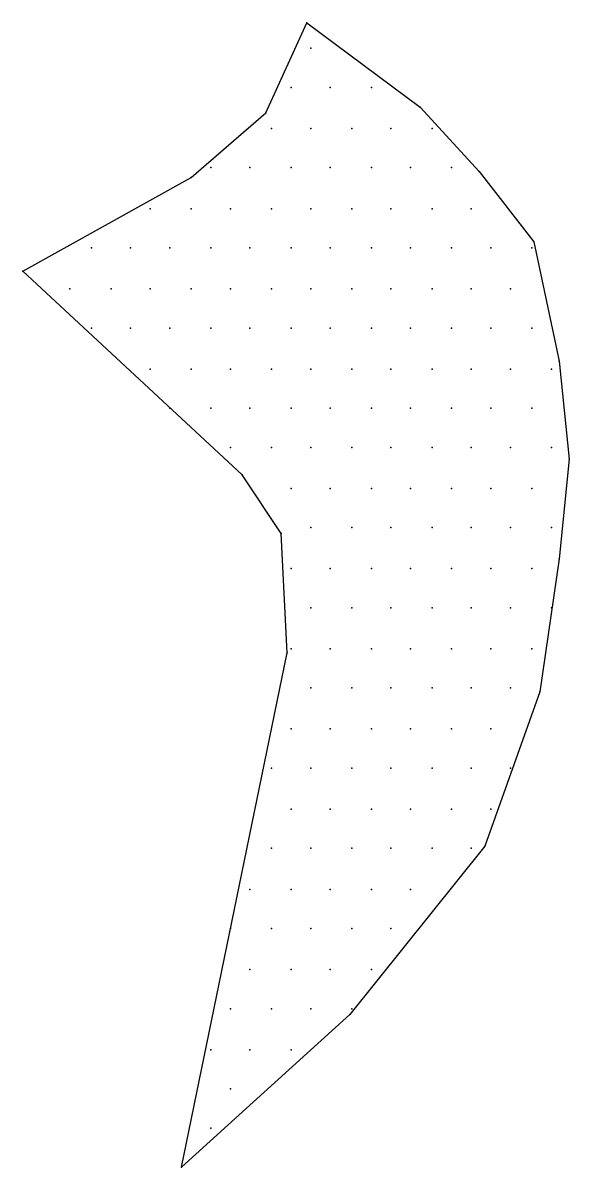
# Model space of a CAD drawing. Extents: x 204392 to 206166, y 706239 to 707835.
# Drawn here: x 204735.24 to 204738.19, y 707703.94 to 707710.12 of the extents above; entities that cross this region are included whole.
import ezdxf

# ---------------------------------------------------------------- set-up
doc = ezdxf.new("R2010")
doc.units = 0
doc.header["$LTSCALE"] = 7
doc.header["$MEASUREMENT"] = 0
doc.layers.add('FNCP001', color=2, linetype='Continuous')
doc.layers.add('KOTERET', color=1, linetype='Continuous')

# ---------------------------------------------------------------- blocks, each defined once
blk = doc.blocks.new('elips')
at = {"layer": 'KOTERET', "color": 2, "linetype": 'Continuous'}
for points in [[(183473.8269, 676900.146), (183473.9377, 676900.3888)], [(183473.9377, 676900.3888), (183474.2438, 676900.1618)], [(183473.9483, 676900.3202), (183473.9483, 676900.3202)], [(183473.8955, 676900.2146), (183473.8955, 676900.2146)], [(183474.001, 676900.2146), (183474.001, 676900.2146)], [(183474.1119, 676900.2146), (183474.1119, 676900.2146)], [(183474.2438, 676900.1618), (183474.4022, 676899.9876)], [(183473.6263, 676899.9718), (183473.8269, 676900.146)], [(183473.8427, 676900.1038), (183473.8427, 676900.1038)], [(183473.9483, 676900.1038), (183473.9483, 676900.1038)], [(183474.0591, 676900.1038), (183474.0591, 676900.1038)], [(183474.1647, 676900.1038), (183474.1647, 676900.1038)], [(183474.2755, 676900.1038), (183474.2755, 676900.1038)], [(183473.6791, 676899.9982), (183473.6791, 676899.9982)], [(183473.7846, 676899.9982), (183473.7846, 676899.9982)], [(183473.8955, 676899.9982), (183473.8955, 676899.9982)], [(183474.001, 676899.9982), (183474.001, 676899.9982)], [(183474.1119, 676899.9982), (183474.1119, 676899.9982)], [(183474.2174, 676899.9982), (183474.2174, 676899.9982)], [(183474.3283, 676899.9982), (183474.3283, 676899.9982)], [(183474.4022, 676899.9876), (183474.55, 676899.7976)], [(183473.1724, 676899.7185), (183473.6263, 676899.9718)], [(183473.5154, 676899.8874), (183473.5154, 676899.8874)], [(183473.6263, 676899.8874), (183473.6263, 676899.8874)], [(183473.7318, 676899.8874), (183473.7318, 676899.8874)], [(183473.8427, 676899.8874), (183473.8427, 676899.8874)], [(183473.9483, 676899.8874), (183473.9483, 676899.8874)], [(183474.0591, 676899.8874), (183474.0591, 676899.8874)], [(183474.1647, 676899.8874), (183474.1647, 676899.8874)], [(183474.2755, 676899.8874), (183474.2755, 676899.8874)], [(183474.3811, 676899.8874), (183474.3811, 676899.8874)], [(183474.55, 676899.7976), (183474.6186, 676899.4757)], [(183473.3571, 676899.7818), (183473.3571, 676899.7818)], [(183473.4627, 676899.7818), (183473.4627, 676899.7818)], [(183473.5682, 676899.7818), (183473.5682, 676899.7818)], [(183473.6791, 676899.7818), (183473.6791, 676899.7818)], [(183473.7846, 676899.7818), (183473.7846, 676899.7818)], [(183473.8955, 676899.7818), (183473.8955, 676899.7818)], [(183474.001, 676899.7818), (183474.001, 676899.7818)], [(183474.1119, 676899.7818), (183474.1119, 676899.7818)], [(183474.2174, 676899.7818), (183474.2174, 676899.7818)], [(183474.3283, 676899.7818), (183474.3283, 676899.7818)], [(183474.4338, 676899.7818), (183474.4338, 676899.7818)], [(183474.5447, 676899.7818), (183474.5447, 676899.7818)], [(183473.7635, 676899.1695), (183473.1724, 676899.7185)], [(183473.299, 676899.671), (183473.299, 676899.671)], [(183473.4099, 676899.671), (183473.4099, 676899.671)], [(183473.5154, 676899.671), (183473.5154, 676899.671)], [(183473.6263, 676899.671), (183473.6263, 676899.671)], [(183473.7318, 676899.671), (183473.7318, 676899.671)], [(183473.8427, 676899.671), (183473.8427, 676899.671)], [(183473.9483, 676899.671), (183473.9483, 676899.671)], [(183474.0591, 676899.671), (183474.0591, 676899.671)], [(183474.1647, 676899.671), (183474.1647, 676899.671)], [(183474.2755, 676899.671), (183474.2755, 676899.671)], [(183474.3811, 676899.671), (183474.3811, 676899.671)], [(183474.4866, 676899.671), (183474.4866, 676899.671)], [(183473.3571, 676899.5654), (183473.3571, 676899.5654)], [(183473.4627, 676899.5654), (183473.4627, 676899.5654)], [(183473.5682, 676899.5654), (183473.5682, 676899.5654)], [(183473.6791, 676899.5654), (183473.6791, 676899.5654)], [(183473.7846, 676899.5654), (183473.7846, 676899.5654)], [(183473.8955, 676899.5654), (183473.8955, 676899.5654)], [(183474.001, 676899.5654), (183474.001, 676899.5654)], [(183474.1119, 676899.5654), (183474.1119, 676899.5654)], [(183474.2174, 676899.5654), (183474.2174, 676899.5654)], [(183474.3283, 676899.5654), (183474.3283, 676899.5654)], [(183474.4338, 676899.5654), (183474.4338, 676899.5654)], [(183474.5447, 676899.5654), (183474.5447, 676899.5654)], [(183473.5154, 676899.4546), (183473.5154, 676899.4546)], [(183473.6263, 676899.4546), (183473.6263, 676899.4546)], [(183473.7318, 676899.4546), (183473.7318, 676899.4546)], [(183473.8427, 676899.4546), (183473.8427, 676899.4546)], [(183473.9483, 676899.4546), (183473.9483, 676899.4546)], [(183474.0591, 676899.4546), (183474.0591, 676899.4546)], [(183474.1647, 676899.4546), (183474.1647, 676899.4546)], [(183474.2755, 676899.4546), (183474.2755, 676899.4546)], [(183474.3811, 676899.4546), (183474.3811, 676899.4546)], [(183474.4866, 676899.4546), (183474.4866, 676899.4546)], [(183474.5975, 676899.4546), (183474.5975, 676899.4546)], [(183474.6186, 676899.4757), (183474.645, 676899.2118)], [(183473.5682, 676899.349), (183473.5682, 676899.349)], [(183473.6791, 676899.349), (183473.6791, 676899.349)], [(183473.7846, 676899.349), (183473.7846, 676899.349)], [(183473.8955, 676899.349), (183473.8955, 676899.349)], [(183474.001, 676899.349), (183474.001, 676899.349)], [(183474.1119, 676899.349), (183474.1119, 676899.349)], [(183474.2174, 676899.349), (183474.2174, 676899.349)], [(183474.3283, 676899.349), (183474.3283, 676899.349)], [(183474.4338, 676899.349), (183474.4338, 676899.349)], [(183474.5447, 676899.349), (183474.5447, 676899.349)], [(183473.7318, 676899.2434), (183473.7318, 676899.2434)], [(183473.8427, 676899.2434), (183473.8427, 676899.2434)], [(183473.9483, 676899.2434), (183473.9483, 676899.2434)], [(183474.0591, 676899.2434), (183474.0591, 676899.2434)], [(183474.1647, 676899.2434), (183474.1647, 676899.2434)], [(183474.2755, 676899.2434), (183474.2755, 676899.2434)], [(183474.3811, 676899.2434), (183474.3811, 676899.2434)], [(183474.4866, 676899.2434), (183474.4866, 676899.2434)], [(183474.5975, 676899.2434), (183474.5975, 676899.2434)], [(183474.645, 676899.2118), (183474.6186, 676898.9426)], [(183473.8691, 676899.0112), (183473.7635, 676899.1695)], [(183473.8955, 676899.1326), (183473.8955, 676899.1326)], [(183474.001, 676899.1326), (183474.001, 676899.1326)], [(183474.1119, 676899.1326), (183474.1119, 676899.1326)], [(183474.2174, 676899.1326), (183474.2174, 676899.1326)], [(183474.3283, 676899.1326), (183474.3283, 676899.1326)], [(183474.4338, 676899.1326), (183474.4338, 676899.1326)], [(183474.5447, 676899.1326), (183474.5447, 676899.1326)], [(183473.9483, 676899.027), (183473.9483, 676899.027)], [(183474.0591, 676899.027), (183474.0591, 676899.027)], [(183474.1647, 676899.027), (183474.1647, 676899.027)], [(183474.2755, 676899.027), (183474.2755, 676899.027)], [(183474.3811, 676899.027), (183474.3811, 676899.027)], [(183474.4866, 676899.027), (183474.4866, 676899.027)], [(183474.5975, 676899.027), (183474.5975, 676899.027)], [(183473.8849, 676898.6892), (183473.8691, 676899.0112)], [(183474.6186, 676898.9426), (183474.5658, 676898.5837)], [(183473.8955, 676898.9162), (183473.8955, 676898.9162)], [(183474.001, 676898.9162), (183474.001, 676898.9162)], [(183474.1119, 676898.9162), (183474.1119, 676898.9162)], [(183474.2174, 676898.9162), (183474.2174, 676898.9162)], [(183474.3283, 676898.9162), (183474.3283, 676898.9162)], [(183474.4338, 676898.9162), (183474.4338, 676898.9162)], [(183474.5447, 676898.9162), (183474.5447, 676898.9162)], [(183473.9483, 676898.8106), (183473.9483, 676898.8106)], [(183474.0591, 676898.8106), (183474.0591, 676898.8106)], [(183474.1647, 676898.8106), (183474.1647, 676898.8106)], [(183474.2755, 676898.8106), (183474.2755, 676898.8106)], [(183474.3811, 676898.8106), (183474.3811, 676898.8106)], [(183474.4866, 676898.8106), (183474.4866, 676898.8106)], [(183474.5975, 676898.8106), (183474.5975, 676898.8106)], [(183473.5999, 676897.3011), (183473.8849, 676898.6892)], [(183473.8955, 676898.6998), (183473.8955, 676898.6998)], [(183474.001, 676898.6998), (183474.001, 676898.6998)], [(183474.1119, 676898.6998), (183474.1119, 676898.6998)], [(183474.2174, 676898.6998), (183474.2174, 676898.6998)], [(183474.3283, 676898.6998), (183474.3283, 676898.6998)], [(183474.4338, 676898.6998), (183474.4338, 676898.6998)], [(183474.5447, 676898.6998), (183474.5447, 676898.6998)], [(183473.9483, 676898.5942), (183473.9483, 676898.5942)], [(183474.0591, 676898.5942), (183474.0591, 676898.5942)], [(183474.1647, 676898.5942), (183474.1647, 676898.5942)], [(183474.2755, 676898.5942), (183474.2755, 676898.5942)], [(183474.3811, 676898.5942), (183474.3811, 676898.5942)], [(183474.4866, 676898.5942), (183474.4866, 676898.5942)], [(183474.5658, 676898.5837), (183474.418, 676898.1667)], [(183473.8955, 676898.4834), (183473.8955, 676898.4834)], [(183474.001, 676898.4834), (183474.001, 676898.4834)], [(183474.1119, 676898.4834), (183474.1119, 676898.4834)], [(183474.2174, 676898.4834), (183474.2174, 676898.4834)], [(183474.3283, 676898.4834), (183474.3283, 676898.4834)], [(183474.4338, 676898.4834), (183474.4338, 676898.4834)], [(183473.8427, 676898.3778), (183473.8427, 676898.3778)], [(183473.9483, 676898.3778), (183473.9483, 676898.3778)], [(183474.0591, 676898.3778), (183474.0591, 676898.3778)], [(183474.1647, 676898.3778), (183474.1647, 676898.3778)], [(183474.2755, 676898.3778), (183474.2755, 676898.3778)], [(183474.3811, 676898.3778), (183474.3811, 676898.3778)], [(183474.4866, 676898.3778), (183474.4866, 676898.3778)], [(183473.8955, 676898.267), (183473.8955, 676898.267)], [(183474.001, 676898.267), (183474.001, 676898.267)], [(183474.1119, 676898.267), (183474.1119, 676898.267)], [(183474.2174, 676898.267), (183474.2174, 676898.267)], [(183474.3283, 676898.267), (183474.3283, 676898.267)], [(183474.4338, 676898.267), (183474.4338, 676898.267)], [(183473.8427, 676898.1614), (183473.8427, 676898.1614)], [(183473.9483, 676898.1614), (183473.9483, 676898.1614)], [(183474.418, 676898.1667), (183474.0538, 676897.7128)], [(183474.0591, 676898.1614), (183474.0591, 676898.1614)], [(183474.1647, 676898.1614), (183474.1647, 676898.1614)], [(183474.2755, 676898.1614), (183474.2755, 676898.1614)], [(183474.3811, 676898.1614), (183474.3811, 676898.1614)], [(183473.7846, 676898.0506), (183473.7846, 676898.0506)], [(183473.8955, 676898.0506), (183473.8955, 676898.0506)], [(183474.001, 676898.0506), (183474.001, 676898.0506)], [(183474.1119, 676898.0506), (183474.1119, 676898.0506)], [(183474.2174, 676898.0506), (183474.2174, 676898.0506)], [(183473.7318, 676897.945), (183473.7318, 676897.945)], [(183473.8427, 676897.945), (183473.8427, 676897.945)], [(183473.9483, 676897.945), (183473.9483, 676897.945)], [(183474.0591, 676897.945), (183474.0591, 676897.945)], [(183474.1647, 676897.945), (183474.1647, 676897.945)], [(183473.7846, 676897.8342), (183473.7846, 676897.8342)], [(183473.8955, 676897.8342), (183473.8955, 676897.8342)], [(183474.001, 676897.8342), (183474.001, 676897.8342)], [(183474.1119, 676897.8342), (183474.1119, 676897.8342)], [(183473.7318, 676897.7286), (183473.7318, 676897.7286)], [(183473.8427, 676897.7286), (183473.8427, 676897.7286)], [(183473.9483, 676897.7286), (183473.9483, 676897.7286)], [(183474.0591, 676897.7286), (183474.0591, 676897.7286)], [(183474.0538, 676897.7128), (183473.5999, 676897.3011)], [(183473.6791, 676897.6178), (183473.6791, 676897.6178)], [(183473.7846, 676897.6178), (183473.7846, 676897.6178)], [(183473.8955, 676897.6178), (183473.8955, 676897.6178)], [(183473.7318, 676897.5122), (183473.7318, 676897.5122)], [(183473.6791, 676897.4066), (183473.6791, 676897.4066)]]:
    blk.add_lwpolyline(points, dxfattribs=at)
at = {"layer": 'KOTERET', "color": 1}
for p in [(183473.9377, 676900.3888), (183473.9377, 676900.3888), (183473.9483, 676900.3202), (183473.9483, 676900.3202), (183473.8955, 676900.2146), (183473.8955, 676900.2146), (183474.001, 676900.2146), (183474.001, 676900.2146), (183474.1119, 676900.2146), (183474.1119, 676900.2146), (183474.2438, 676900.1618), (183474.2438, 676900.1618), (183473.8269, 676900.146), (183473.8269, 676900.146), (183473.8427, 676900.1038), (183473.8427, 676900.1038), (183473.9483, 676900.1038), (183473.9483, 676900.1038), (183474.0591, 676900.1038), (183474.0591, 676900.1038), (183474.1647, 676900.1038), (183474.1647, 676900.1038), (183474.2755, 676900.1038), (183474.2755, 676900.1038), (183473.6791, 676899.9982), (183473.6791, 676899.9982), (183473.7846, 676899.9982), (183473.7846, 676899.9982), (183473.8955, 676899.9982), (183473.8955, 676899.9982), (183474.001, 676899.9982), (183474.001, 676899.9982), (183474.1119, 676899.9982), (183474.1119, 676899.9982), (183474.2174, 676899.9982), (183474.2174, 676899.9982), (183474.3283, 676899.9982), (183474.3283, 676899.9982), (183474.4022, 676899.9876), (183474.4022, 676899.9876), (183473.6263, 676899.9718), (183473.6263, 676899.9718), (183473.5154, 676899.8874), (183473.5154, 676899.8874), (183473.6263, 676899.8874), (183473.6263, 676899.8874), (183473.7318, 676899.8874), (183473.7318, 676899.8874), (183473.8427, 676899.8874), (183473.8427, 676899.8874), (183473.9483, 676899.8874), (183473.9483, 676899.8874), (183474.0591, 676899.8874), (183474.0591, 676899.8874), (183474.1647, 676899.8874), (183474.1647, 676899.8874), (183474.2755, 676899.8874), (183474.2755, 676899.8874), (183474.3811, 676899.8874), (183474.3811, 676899.8874), (183474.55, 676899.7976), (183474.55, 676899.7976), (183473.3571, 676899.7818), (183473.3571, 676899.7818), (183473.4627, 676899.7818), (183473.4627, 676899.7818), (183473.5682, 676899.7818), (183473.5682, 676899.7818), (183473.6791, 676899.7818), (183473.6791, 676899.7818), (183473.7846, 676899.7818), (183473.7846, 676899.7818), (183473.8955, 676899.7818), (183473.8955, 676899.7818), (183474.001, 676899.7818), (183474.001, 676899.7818), (183474.1119, 676899.7818), (183474.1119, 676899.7818), (183474.2174, 676899.7818), (183474.2174, 676899.7818), (183474.3283, 676899.7818), (183474.3283, 676899.7818), (183474.4338, 676899.7818), (183474.4338, 676899.7818), (183474.5447, 676899.7818), (183474.5447, 676899.7818), (183473.1724, 676899.7185), (183473.1724, 676899.7185), (183473.299, 676899.671), (183473.299, 676899.671), (183473.4099, 676899.671), (183473.4099, 676899.671), (183473.5154, 676899.671), (183473.5154, 676899.671), (183473.6263, 676899.671), (183473.6263, 676899.671), (183473.7318, 676899.671), (183473.7318, 676899.671), (183473.8427, 676899.671), (183473.8427, 676899.671), (183473.9483, 676899.671), (183473.9483, 676899.671), (183474.0591, 676899.671), (183474.0591, 676899.671), (183474.1647, 676899.671), (183474.1647, 676899.671), (183474.2755, 676899.671), (183474.2755, 676899.671), (183474.3811, 676899.671), (183474.3811, 676899.671), (183474.4866, 676899.671), (183474.4866, 676899.671), (183473.3571, 676899.5654), (183473.3571, 676899.5654), (183473.4627, 676899.5654), (183473.4627, 676899.5654), (183473.5682, 676899.5654), (183473.5682, 676899.5654), (183473.6791, 676899.5654), (183473.6791, 676899.5654), (183473.7846, 676899.5654), (183473.7846, 676899.5654), (183473.8955, 676899.5654), (183473.8955, 676899.5654), (183474.001, 676899.5654), (183474.001, 676899.5654), (183474.1119, 676899.5654), (183474.1119, 676899.5654), (183474.2174, 676899.5654), (183474.2174, 676899.5654), (183474.3283, 676899.5654), (183474.3283, 676899.5654), (183474.4338, 676899.5654), (183474.4338, 676899.5654), (183474.5447, 676899.5654), (183474.5447, 676899.5654), (183473.5154, 676899.4546), (183473.5154, 676899.4546), (183473.6263, 676899.4546), (183473.6263, 676899.4546), (183473.7318, 676899.4546), (183473.7318, 676899.4546), (183473.8427, 676899.4546), (183473.8427, 676899.4546), (183473.9483, 676899.4546), (183473.9483, 676899.4546), (183474.0591, 676899.4546), (183474.0591, 676899.4546), (183474.1647, 676899.4546), (183474.1647, 676899.4546), (183474.2755, 676899.4546), (183474.2755, 676899.4546), (183474.3811, 676899.4546), (183474.3811, 676899.4546), (183474.4866, 676899.4546), (183474.4866, 676899.4546), (183474.5975, 676899.4546), (183474.5975, 676899.4546), (183474.6186, 676899.4757), (183474.6186, 676899.4757), (183473.5682, 676899.349), (183473.5682, 676899.349), (183473.6791, 676899.349), (183473.6791, 676899.349), (183473.7846, 676899.349), (183473.7846, 676899.349), (183473.8955, 676899.349), (183473.8955, 676899.349), (183474.001, 676899.349), (183474.001, 676899.349), (183474.1119, 676899.349), (183474.1119, 676899.349), (183474.2174, 676899.349), (183474.2174, 676899.349), (183474.3283, 676899.349), (183474.3283, 676899.349), (183474.4338, 676899.349), (183474.4338, 676899.349), (183474.5447, 676899.349), (183474.5447, 676899.349), (183473.7318, 676899.2434), (183473.7318, 676899.2434), (183473.8427, 676899.2434), (183473.8427, 676899.2434), (183473.9483, 676899.2434), (183473.9483, 676899.2434), (183474.0591, 676899.2434), (183474.0591, 676899.2434), (183474.1647, 676899.2434), (183474.1647, 676899.2434), (183474.2755, 676899.2434), (183474.2755, 676899.2434), (183474.3811, 676899.2434), (183474.3811, 676899.2434), (183474.4866, 676899.2434), (183474.4866, 676899.2434), (183474.5975, 676899.2434), (183474.5975, 676899.2434), (183474.645, 676899.2118), (183474.645, 676899.2118), (183473.7635, 676899.1695), (183473.7635, 676899.1695), (183473.8955, 676899.1326), (183473.8955, 676899.1326), (183474.001, 676899.1326), (183474.001, 676899.1326), (183474.1119, 676899.1326), (183474.1119, 676899.1326), (183474.2174, 676899.1326), (183474.2174, 676899.1326), (183474.3283, 676899.1326), (183474.3283, 676899.1326), (183474.4338, 676899.1326), (183474.4338, 676899.1326), (183474.5447, 676899.1326), (183474.5447, 676899.1326), (183473.9483, 676899.027), (183473.9483, 676899.027), (183474.0591, 676899.027), (183474.0591, 676899.027), (183474.1647, 676899.027), (183474.1647, 676899.027), (183474.2755, 676899.027), (183474.2755, 676899.027), (183474.3811, 676899.027), (183474.3811, 676899.027), (183474.4866, 676899.027), (183474.4866, 676899.027), (183474.5975, 676899.027), (183474.5975, 676899.027), (183473.8691, 676899.0112), (183473.8691, 676899.0112), (183474.6186, 676898.9426), (183474.6186, 676898.9426), (183473.8955, 676898.9162), (183473.8955, 676898.9162), (183474.001, 676898.9162), (183474.001, 676898.9162), (183474.1119, 676898.9162), (183474.1119, 676898.9162), (183474.2174, 676898.9162), (183474.2174, 676898.9162), (183474.3283, 676898.9162), (183474.3283, 676898.9162), (183474.4338, 676898.9162), (183474.4338, 676898.9162), (183474.5447, 676898.9162), (183474.5447, 676898.9162), (183473.9483, 676898.8106), (183473.9483, 676898.8106), (183474.0591, 676898.8106), (183474.0591, 676898.8106), (183474.1647, 676898.8106), (183474.1647, 676898.8106), (183474.2755, 676898.8106), (183474.2755, 676898.8106), (183474.3811, 676898.8106), (183474.3811, 676898.8106), (183474.4866, 676898.8106), (183474.4866, 676898.8106), (183474.5975, 676898.8106), (183474.5975, 676898.8106), (183473.8849, 676898.6892), (183473.8849, 676898.6892), (183473.8955, 676898.6998), (183473.8955, 676898.6998), (183474.001, 676898.6998), (183474.001, 676898.6998), (183474.1119, 676898.6998), (183474.1119, 676898.6998), (183474.2174, 676898.6998), (183474.2174, 676898.6998), (183474.3283, 676898.6998), (183474.3283, 676898.6998), (183474.4338, 676898.6998), (183474.4338, 676898.6998), (183474.5447, 676898.6998), (183474.5447, 676898.6998), (183473.9483, 676898.5942), (183473.9483, 676898.5942), (183474.0591, 676898.5942), (183474.0591, 676898.5942), (183474.1647, 676898.5942), (183474.1647, 676898.5942), (183474.2755, 676898.5942), (183474.2755, 676898.5942), (183474.3811, 676898.5942), (183474.3811, 676898.5942), (183474.4866, 676898.5942), (183474.4866, 676898.5942), (183474.5658, 676898.5837), (183474.5658, 676898.5837), (183473.8955, 676898.4834), (183473.8955, 676898.4834), (183474.001, 676898.4834), (183474.001, 676898.4834), (183474.1119, 676898.4834), (183474.1119, 676898.4834), (183474.2174, 676898.4834), (183474.2174, 676898.4834), (183474.3283, 676898.4834), (183474.3283, 676898.4834), (183474.4338, 676898.4834), (183474.4338, 676898.4834), (183473.8427, 676898.3778), (183473.8427, 676898.3778), (183473.9483, 676898.3778), (183473.9483, 676898.3778), (183474.0591, 676898.3778), (183474.0591, 676898.3778), (183474.1647, 676898.3778), (183474.1647, 676898.3778), (183474.2755, 676898.3778), (183474.2755, 676898.3778), (183474.3811, 676898.3778), (183474.3811, 676898.3778), (183474.4866, 676898.3778), (183474.4866, 676898.3778), (183473.8955, 676898.267), (183473.8955, 676898.267), (183474.001, 676898.267), (183474.001, 676898.267), (183474.1119, 676898.267), (183474.1119, 676898.267), (183474.2174, 676898.267), (183474.2174, 676898.267), (183474.3283, 676898.267), (183474.3283, 676898.267), (183474.4338, 676898.267), (183474.4338, 676898.267), (183473.8427, 676898.1614), (183473.8427, 676898.1614), (183473.9483, 676898.1614), (183473.9483, 676898.1614), (183474.0591, 676898.1614), (183474.0591, 676898.1614), (183474.1647, 676898.1614), (183474.1647, 676898.1614), (183474.2755, 676898.1614), (183474.2755, 676898.1614), (183474.3811, 676898.1614), (183474.3811, 676898.1614), (183474.418, 676898.1667), (183474.418, 676898.1667), (183473.7846, 676898.0506), (183473.7846, 676898.0506), (183473.8955, 676898.0506), (183473.8955, 676898.0506), (183474.001, 676898.0506), (183474.001, 676898.0506), (183474.1119, 676898.0506), (183474.1119, 676898.0506), (183474.2174, 676898.0506), (183474.2174, 676898.0506), (183473.7318, 676897.945), (183473.7318, 676897.945), (183473.8427, 676897.945), (183473.8427, 676897.945), (183473.9483, 676897.945), (183473.9483, 676897.945), (183474.0591, 676897.945), (183474.0591, 676897.945), (183474.1647, 676897.945), (183474.1647, 676897.945), (183473.7846, 676897.8342), (183473.7846, 676897.8342), (183473.8955, 676897.8342), (183473.8955, 676897.8342), (183474.001, 676897.8342), (183474.001, 676897.8342), (183474.1119, 676897.8342), (183474.1119, 676897.8342), (183473.7318, 676897.7286), (183473.7318, 676897.7286), (183473.8427, 676897.7286), (183473.8427, 676897.7286), (183473.9483, 676897.7286), (183473.9483, 676897.7286), (183474.0591, 676897.7286), (183474.0591, 676897.7286), (183474.0538, 676897.7128), (183474.0538, 676897.7128), (183473.6791, 676897.6178), (183473.6791, 676897.6178), (183473.7846, 676897.6178), (183473.7846, 676897.6178), (183473.8955, 676897.6178), (183473.8955, 676897.6178), (183473.7318, 676897.5122), (183473.7318, 676897.5122), (183473.6791, 676897.4066), (183473.6791, 676897.4066), (183473.5999, 676897.3011), (183473.5999, 676897.3011)]:
    blk.add_point(p, dxfattribs=at)

msp = doc.modelspace()

# ---------------------------------------------------------------- block references
at = {"layer": 'FNCP001', "xscale": 2, "yscale": 2, "zscale": 2}
msp.add_blockref('elips', (-162211.0999, -646090.6624), dxfattribs=at)

doc.saveas('drawing.dxf')
